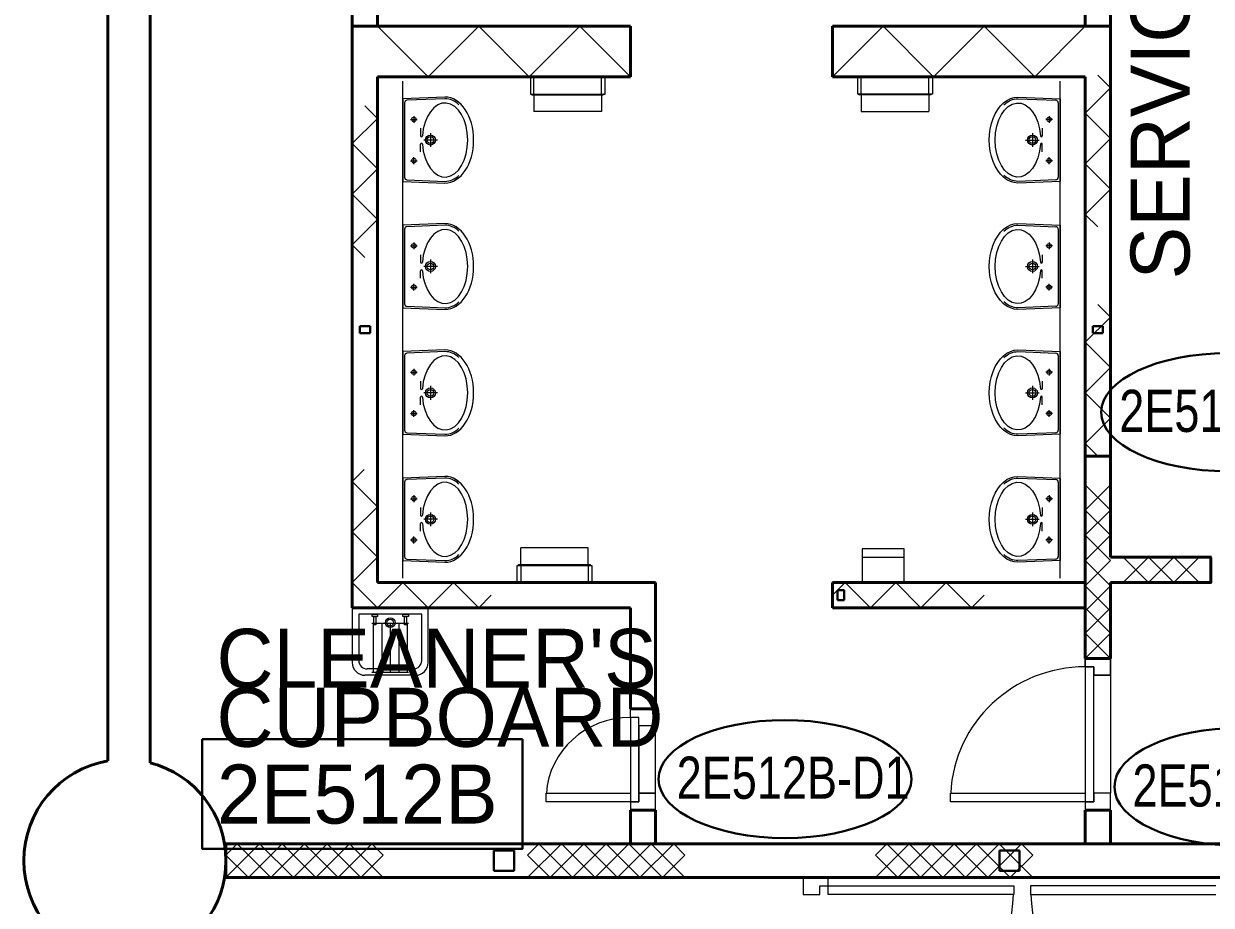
# Model space of a CAD drawing. Header units: metres. Extents: x 1807 to 3745, y 842 to 1968.
# Drawn here: x 3365.4 to 3372.45, y 1487.74 to 1492.96 of the extents above; entities that cross this region are included whole.
import ezdxf
from ezdxf.enums import TextEntityAlignment as Align

# ---------------------------------------------------------------- set-up
doc = ezdxf.new("R2010")
doc.units = ezdxf.units.M
doc.header["$MEASUREMENT"] = 0
doc.linetypes.add('DGN1', pattern=[7.299439, 0, -7.299439])
doc.layers.get('0').update_dxf_attribs({"lineweight": 0})
for name, color, linetype, lineweight in [('Level 1', 7, 'Continuous', 0), ('Level 31', 7, 'Continuous', 0), ('Level 33', 7, 'Continuous', 0), ('Primary Door', 7, 'Continuous', 0), ('TRIRIGA DOOR BOX', 7, 'Continuous', 0)]:
    doc.layers.add(name, color=color, linetype=linetype, lineweight=lineweight)
doc.styles.add('Style-CHAR_FAST_FONT', font='CHAR_FAST_FONT.shx', dxfattribs={"height": 0.2})

# ---------------------------------------------------------------- blocks, each defined once
blk = doc.blocks.new('AnonymusCell_40')
at = {"layer": 'Primary Door', "color": 7, "linetype": 'Continuous', "lineweight": 30}
blk.add_ellipse((0, 0), major_axis=(0.75, 0), ratio=0.466667, dxfattribs=at)
at = {"layer": 'Primary Door', "color": 7, "linetype": 'Continuous', "lineweight": 30, "style": 'Style-CHAR_FAST_FONT', "width": 0.799986}
blk.add_text('2E512B-D1', height=0.25, dxfattribs=at).set_placement((-0.6428, 0.133), align=Align.TOP_LEFT)
blk = doc.blocks.new('AnonymusCell_42')
at = {"layer": 'Primary Door', "color": 7, "linetype": 'Continuous', "lineweight": 30}
blk.add_ellipse((0, 0), major_axis=(0.75, 0), ratio=0.466667, dxfattribs=at)
at = {"layer": 'Primary Door', "color": 7, "linetype": 'Continuous', "lineweight": 30, "style": 'Style-CHAR_FAST_FONT', "width": 0.799986}
blk.add_text('2E512-D1', height=0.25, dxfattribs=at).set_placement((-0.6428, 0.133), align=Align.TOP_LEFT)
blk = doc.blocks.new('AnonymusCell_44')
at = {"layer": 'Primary Door', "color": 7, "linetype": 'Continuous', "lineweight": 30}
blk.add_ellipse((0, 0), major_axis=(0.75, 0), ratio=0.466667, dxfattribs=at)
at = {"layer": 'Primary Door', "color": 7, "linetype": 'Continuous', "lineweight": 30, "style": 'Style-CHAR_FAST_FONT', "width": 0.799986}
blk.add_text('2E512D-D1', height=0.25, dxfattribs=at).set_placement((-0.6428, 0.133), align=Align.TOP_LEFT)

msp = doc.modelspace()

# ---------------------------------------------------------------- linework, layer by layer
at = {"layer": 'Level 1', "color": 7, "linetype": 'Continuous', "lineweight": 40}
for p, q in [((3367.35, 1489.5), (3367.35, 1499.85)), ((3367.5, 1499.85), (3367.5, 1492.95)), ((3371.7, 1499.85), (3371.7, 1492.95)), ((3371.85, 1489.8), (3371.85, 1499.85)), ((3365.9, 1488.5916), (3365.9, 1499.4084)), ((3366.15, 1499.419), (3366.15, 1488.581)), ((3367.5, 1492.95), (3367.35, 1492.95)), ((3367.5, 1492.95), (3369, 1492.95)), ((3369, 1492.95), (3369, 1492.65)), ((3371.85, 1492.95), (3370.2, 1492.95)), ((3370.2, 1492.95), (3370.2, 1492.65)), ((3369, 1492.65), (3367.5, 1492.65)), ((3367.5, 1492.65), (3367.5, 1489.65)), ((3370.2, 1492.65), (3371.7, 1492.65)), ((3371.7, 1492.65), (3371.7, 1489.2)), ((3371.7, 1490.4), (3371.85, 1490.4)), ((3372.45, 1489.8), (3371.85, 1489.8)), ((3372.4452, 1489.7977), (3372.4452, 1489.6477)), ((3367.5, 1489.65), (3369.15, 1489.65)), ((3369.15, 1489.65), (3369.15, 1488.9)), ((3370.2, 1489.65), (3370.2, 1489.5)), ((3371.7, 1489.65), (3370.2, 1489.65)), ((3371.85, 1489.65), (3372.45, 1489.65)), ((3371.85, 1489.2), (3371.85, 1489.65)), ((3369, 1489.5), (3367.35, 1489.5)), ((3369, 1488.9), (3369, 1489.5)), ((3370.2, 1489.5), (3371.7, 1489.5)), ((3371.7, 1489.2), (3371.85, 1489.2)), ((3369.15, 1488.9), (3369, 1488.9)), ((3369, 1488.1), (3369, 1488.3)), ((3369, 1488.3), (3369.15, 1488.3)), ((3369.15, 1488.3), (3369.15, 1488.1)), ((3371.7, 1488.1), (3371.7, 1488.3)), ((3371.7, 1488.3), (3371.85, 1488.3)), ((3371.85, 1488.3), (3371.85, 1488.1)), ((3366.6, 1487.9), (3366.6, 1488.1)), ((3366.6, 1488.1), (3377.4, 1488.1)), ((3369.15, 1488.1), (3369, 1488.1)), ((3371.85, 1488.1), (3371.7, 1488.1)), ((3366.6, 1487.9), (3377.4, 1487.9))]:
    msp.add_line(p, q, dxfattribs=at)
at = {"layer": 'Level 1', "color": 7, "linetype": 'Continuous', "lineweight": 0}
for p, q in [((3367.8, 1492.65), (3367.5, 1492.95)), ((3368.1, 1492.95), (3367.8, 1492.65)), ((3368.4, 1492.65), (3368.1, 1492.95)), ((3368.7, 1492.95), (3368.4, 1492.65)), ((3369, 1492.65), (3368.7, 1492.95)), ((3370.2, 1492.65), (3370.5, 1492.95)), ((3370.5, 1492.95), (3370.8, 1492.65)), ((3370.8, 1492.65), (3371.1, 1492.95)), ((3371.1, 1492.95), (3371.4, 1492.65)), ((3371.4, 1492.65), (3371.7, 1492.95)), ((3368.85, 1492.65), (3368.407, 1492.65)), ((3368.407, 1492.65), (3368.407, 1492.548)), ((3368.85, 1492.548), (3368.85, 1492.65)), ((3370.35, 1492.548), (3370.35, 1492.65)), ((3370.35, 1492.65), (3370.793, 1492.65)), ((3370.793, 1492.65), (3370.793, 1492.548)), ((3371.55, 1489.675), (3371.55, 1492.625)), ((3371.85, 1492.5842), (3371.775, 1492.6592)), ((3368.407, 1492.548), (3368.85, 1492.548)), ((3368.412, 1492.548), (3368.4174, 1492.5433)), ((3368.4174, 1492.5433), (3368.8396, 1492.5433)), ((3368.4279, 1492.5433), (3368.4279, 1492.445)), ((3368.8291, 1492.5433), (3368.8291, 1492.445)), ((3368.845, 1492.548), (3368.8396, 1492.5433)), ((3370.793, 1492.548), (3370.35, 1492.548)), ((3370.355, 1492.548), (3370.3604, 1492.5433)), ((3370.7826, 1492.5433), (3370.3604, 1492.5433)), ((3370.3709, 1492.5433), (3370.3709, 1492.445)), ((3370.7721, 1492.5433), (3370.7721, 1492.445)), ((3370.788, 1492.548), (3370.7826, 1492.5433)), ((3371.7, 1492.4342), (3371.85, 1492.5842)), ((3367.5, 1492.4036), (3367.425, 1492.4786)), ((3367.9, 1492.53), (3367.65, 1492.52)), ((3367.65, 1492.52), (3367.65, 1492.03)), ((3367.66, 1492.496), (3367.66, 1492.054)), ((3367.9004, 1492.52), (3367.6744, 1492.511)), ((3371.2996, 1492.52), (3371.5256, 1492.511)), ((3371.3, 1492.53), (3371.55, 1492.52)), ((3371.54, 1492.496), (3371.54, 1492.054)), ((3371.55, 1492.52), (3371.55, 1492.03)), ((3367.35, 1492.2536), (3367.5, 1492.4036)), ((3367.715, 1492.4175), (3367.715, 1492.3775)), ((3368.8291, 1492.445), (3368.4279, 1492.445)), ((3370.3709, 1492.445), (3370.7721, 1492.445)), ((3371.485, 1492.4175), (3371.485, 1492.3775)), ((3371.85, 1492.2842), (3371.7, 1492.4342)), ((3367.695, 1492.3975), (3367.735, 1492.3975)), ((3367.755, 1492.345), (3367.755, 1492.3)), ((3371.445, 1492.345), (3371.445, 1492.3)), ((3371.505, 1492.3975), (3371.465, 1492.3975)), ((3367.8547, 1492.275), (3367.7735, 1492.275)), ((3367.8137, 1492.316), (3367.8137, 1492.2348)), ((3371.3453, 1492.275), (3371.4265, 1492.275)), ((3371.3863, 1492.316), (3371.3863, 1492.2348)), ((3371.7, 1492.1342), (3371.85, 1492.2842)), ((3367.5, 1492.1036), (3367.35, 1492.2536)), ((3367.755, 1492.205), (3367.755, 1492.25)), ((3371.445, 1492.205), (3371.445, 1492.25)), ((3367.695, 1492.1525), (3367.735, 1492.1525)), ((3367.715, 1492.1325), (3367.715, 1492.1725)), ((3371.505, 1492.1525), (3371.465, 1492.1525)), ((3371.485, 1492.1325), (3371.485, 1492.1725)), ((3371.85, 1491.9842), (3371.7, 1492.1342)), ((3367.35, 1491.9536), (3367.5, 1492.1036)), ((3367.65, 1492.03), (3367.9, 1492.02)), ((3367.6744, 1492.039), (3367.9004, 1492.03)), ((3371.5256, 1492.039), (3371.2996, 1492.03)), ((3371.55, 1492.03), (3371.3, 1492.02)), ((3371.7, 1491.8342), (3371.85, 1491.9842)), ((3367.5, 1491.8036), (3367.35, 1491.9536)), ((3367.35, 1491.6536), (3367.5, 1491.8036)), ((3367.9, 1491.78), (3367.65, 1491.77)), ((3367.65, 1491.77), (3367.65, 1491.28)), ((3367.9004, 1491.77), (3367.6744, 1491.761)), ((3371.2996, 1491.77), (3371.5256, 1491.761)), ((3371.3, 1491.78), (3371.55, 1491.77)), ((3371.55, 1491.77), (3371.55, 1491.28)), ((3371.775, 1491.7592), (3371.7, 1491.8342)), ((3367.66, 1491.746), (3367.66, 1491.304)), ((3371.54, 1491.746), (3371.54, 1491.304)), ((3367.425, 1491.5786), (3367.35, 1491.6536)), ((3367.695, 1491.6475), (3367.735, 1491.6475)), ((3367.715, 1491.6675), (3367.715, 1491.6275)), ((3371.505, 1491.6475), (3371.465, 1491.6475)), ((3371.485, 1491.6675), (3371.485, 1491.6275)), ((3367.755, 1491.595), (3367.755, 1491.55)), ((3367.8137, 1491.566), (3367.8137, 1491.4848)), ((3371.3863, 1491.566), (3371.3863, 1491.4848)), ((3371.445, 1491.595), (3371.445, 1491.55)), ((3367.755, 1491.455), (3367.755, 1491.5)), ((3367.8547, 1491.525), (3367.7735, 1491.525)), ((3371.3453, 1491.525), (3371.4265, 1491.525)), ((3371.445, 1491.455), (3371.445, 1491.5)), ((3367.715, 1491.3825), (3367.715, 1491.4225)), ((3371.485, 1491.3825), (3371.485, 1491.4225)), ((3367.695, 1491.4025), (3367.735, 1491.4025)), ((3371.505, 1491.4025), (3371.465, 1491.4025)), ((3367.65, 1491.28), (3367.9, 1491.27)), ((3367.6744, 1491.289), (3367.9004, 1491.28)), ((3371.5256, 1491.289), (3371.2996, 1491.28)), ((3371.55, 1491.28), (3371.3, 1491.27)), ((3371.85, 1491.225), (3371.775, 1491.3)), ((3371.7, 1491.075), (3371.85, 1491.225)), ((3371.85, 1490.925), (3371.7, 1491.075)), ((3367.9, 1491.03), (3367.65, 1491.02)), ((3367.65, 1491.02), (3367.65, 1490.53)), ((3367.66, 1490.996), (3367.66, 1490.554)), ((3367.9004, 1491.02), (3367.6744, 1491.011)), ((3371.2996, 1491.02), (3371.5256, 1491.011)), ((3371.3, 1491.03), (3371.55, 1491.02)), ((3371.54, 1490.996), (3371.54, 1490.554)), ((3371.55, 1491.02), (3371.55, 1490.53)), ((3371.7, 1490.775), (3371.85, 1490.925)), ((3367.695, 1490.8975), (3367.735, 1490.8975)), ((3367.715, 1490.9175), (3367.715, 1490.8775)), ((3371.505, 1490.8975), (3371.465, 1490.8975)), ((3371.485, 1490.9175), (3371.485, 1490.8775)), ((3367.755, 1490.845), (3367.755, 1490.8)), ((3367.8137, 1490.816), (3367.8137, 1490.7348)), ((3371.3863, 1490.816), (3371.3863, 1490.7348)), ((3371.445, 1490.845), (3371.445, 1490.8)), ((3367.755, 1490.705), (3367.755, 1490.75)), ((3367.8547, 1490.775), (3367.7735, 1490.775)), ((3371.3453, 1490.775), (3371.4265, 1490.775)), ((3371.445, 1490.705), (3371.445, 1490.75)), ((3371.85, 1490.625), (3371.7, 1490.775)), ((3367.695, 1490.6525), (3367.735, 1490.6525)), ((3367.715, 1490.6325), (3367.715, 1490.6725)), ((3371.505, 1490.6525), (3371.465, 1490.6525)), ((3371.485, 1490.6325), (3371.485, 1490.6725)), ((3371.7, 1490.475), (3371.85, 1490.625)), ((3367.65, 1490.53), (3367.9, 1490.52)), ((3367.6744, 1490.539), (3367.9004, 1490.53)), ((3371.5256, 1490.539), (3371.2996, 1490.53)), ((3371.55, 1490.53), (3371.3, 1490.52)), ((3371.775, 1490.4), (3371.7, 1490.475)), ((3367.4207, 1490.3207), (3367.35, 1490.25)), ((3367.35, 1490.25), (3367.5, 1490.1)), ((3367.9, 1490.28), (3367.65, 1490.27)), ((3367.65, 1490.27), (3367.65, 1489.78)), ((3367.66, 1490.246), (3367.66, 1489.804)), ((3367.9004, 1490.27), (3367.6744, 1490.261)), ((3371.2996, 1490.27), (3371.5256, 1490.261)), ((3371.3, 1490.28), (3371.55, 1490.27)), ((3371.54, 1490.246), (3371.54, 1489.804)), ((3371.55, 1490.27), (3371.55, 1489.78)), ((3371.85, 1490.0802), (3371.7, 1490.2302)), ((3371.85, 1490.2302), (3371.7, 1490.0802)), ((3367.695, 1490.1475), (3367.735, 1490.1475)), ((3367.715, 1490.1675), (3367.715, 1490.1275)), ((3371.505, 1490.1475), (3371.465, 1490.1475)), ((3371.485, 1490.1675), (3371.485, 1490.1275)), ((3367.5, 1490.1), (3367.35, 1489.95)), ((3367.755, 1490.095), (3367.755, 1490.05)), ((3371.445, 1490.095), (3371.445, 1490.05)), ((3371.7, 1489.9302), (3371.85, 1490.0802)), ((3371.7, 1490.0802), (3371.85, 1489.9302)), ((3367.8547, 1490.025), (3367.7735, 1490.025)), ((3367.8137, 1490.066), (3367.8137, 1489.9848)), ((3371.3453, 1490.025), (3371.4265, 1490.025)), ((3371.3863, 1490.066), (3371.3863, 1489.9848)), ((3367.35, 1489.95), (3367.5, 1489.8)), ((3367.755, 1489.955), (3367.755, 1490)), ((3371.445, 1489.955), (3371.445, 1490)), ((3367.695, 1489.9025), (3367.735, 1489.9025)), ((3367.715, 1489.8825), (3367.715, 1489.9225)), ((3371.505, 1489.9025), (3371.465, 1489.9025)), ((3371.485, 1489.8825), (3371.485, 1489.9225)), ((3371.85, 1489.7802), (3371.7, 1489.9302)), ((3371.85, 1489.9302), (3371.7, 1489.7802)), ((3367.5, 1489.8), (3367.35, 1489.65)), ((3368.3494, 1489.7567), (3368.3494, 1489.855)), ((3368.7506, 1489.855), (3368.3494, 1489.855)), ((3368.7506, 1489.7567), (3368.7506, 1489.855)), ((3370.375, 1489.85), (3370.375, 1489.65)), ((3370.625, 1489.85), (3370.375, 1489.85)), ((3370.375, 1489.8), (3370.625, 1489.8)), ((3370.625, 1489.65), (3370.625, 1489.85)), ((3372.075, 1489.65), (3371.925, 1489.8)), ((3371.925, 1489.65), (3372.075, 1489.8)), ((3372.225, 1489.8), (3372.075, 1489.65)), ((3372.075, 1489.8), (3372.225, 1489.65)), ((3372.375, 1489.65), (3372.225, 1489.8)), ((3372.225, 1489.65), (3372.375, 1489.8)), ((3367.65, 1489.78), (3367.9, 1489.77)), ((3367.6744, 1489.789), (3367.9004, 1489.78)), ((3368.3285, 1489.65), (3368.3285, 1489.752)), ((3368.3285, 1489.752), (3368.7715, 1489.752)), ((3368.3335, 1489.752), (3368.3389, 1489.7567)), ((3368.3389, 1489.7567), (3368.7611, 1489.7567)), ((3368.7665, 1489.752), (3368.7611, 1489.7567)), ((3368.7715, 1489.752), (3368.7715, 1489.65)), ((3371.5256, 1489.789), (3371.2996, 1489.78)), ((3371.55, 1489.78), (3371.3, 1489.77)), ((3371.7, 1489.6302), (3371.85, 1489.7802)), ((3371.7, 1489.7802), (3371.85, 1489.6302)), ((3367.5, 1489.5), (3367.35, 1489.65)), ((3367.65, 1489.65), (3367.5, 1489.5)), ((3367.8, 1489.5), (3367.65, 1489.65)), ((3367.95, 1489.65), (3367.8, 1489.5)), ((3368.1, 1489.5), (3367.95, 1489.65)), ((3368.7715, 1489.65), (3368.3285, 1489.65)), ((3370.2, 1489.575), (3370.275, 1489.65)), ((3370.275, 1489.65), (3370.425, 1489.5)), ((3370.375, 1489.65), (3370.625, 1489.65)), ((3370.425, 1489.5), (3370.575, 1489.65)), ((3370.575, 1489.65), (3370.725, 1489.5)), ((3370.725, 1489.5), (3370.875, 1489.65)), ((3370.875, 1489.65), (3371.025, 1489.5)), ((3371.85, 1489.4802), (3371.7, 1489.6302)), ((3371.85, 1489.6302), (3371.7, 1489.4802)), ((3368.175, 1489.575), (3368.1, 1489.5)), ((3371.025, 1489.5), (3371.1, 1489.575)), ((3367.8, 1489.5), (3367.35, 1489.5)), ((3367.35, 1489.5), (3367.35, 1489.175)), ((3367.762, 1489.462), (3367.388, 1489.462)), ((3367.388, 1489.462), (3367.388, 1489.188)), ((3367.4675, 1489.449), (3367.4675, 1489.462)), ((3367.4675, 1489.462), (3367.4995, 1489.462)), ((3367.4995, 1489.449), (3367.4675, 1489.449)), ((3367.4775, 1489.399), (3367.4775, 1489.449)), ((3367.4775, 1489.449), (3367.4895, 1489.449)), ((3367.4895, 1489.449), (3367.4895, 1489.399)), ((3367.4995, 1489.462), (3367.4995, 1489.449)), ((3367.6505, 1489.449), (3367.6505, 1489.462)), ((3367.6505, 1489.462), (3367.6825, 1489.462)), ((3367.6825, 1489.449), (3367.6505, 1489.449)), ((3367.6605, 1489.399), (3367.6605, 1489.449)), ((3367.6605, 1489.449), (3367.6725, 1489.449)), ((3367.6725, 1489.449), (3367.6725, 1489.399)), ((3367.6825, 1489.462), (3367.6825, 1489.449)), ((3367.762, 1489.188), (3367.762, 1489.462)), ((3367.8, 1489.175), (3367.8, 1489.5)), ((3371.7, 1489.5), (3371.85, 1489.35)), ((3371.7, 1489.35), (3371.85, 1489.5)), ((3367.6835, 1489.408), (3367.4665, 1489.408)), ((3367.4746, 1489.408), (3367.4746, 1489.116)), ((3367.4895, 1489.399), (3367.4775, 1489.399)), ((3367.5251, 1489.408), (3367.5251, 1489.116)), ((3367.575, 1489.408), (3367.575, 1489.116)), ((3367.6252, 1489.408), (3367.6252, 1489.116)), ((3367.6725, 1489.399), (3367.6605, 1489.399)), ((3367.6748, 1489.408), (3367.6748, 1489.116)), ((3371.7, 1489.2), (3371.85, 1489.35)), ((3371.7, 1489.35), (3371.85, 1489.2)), ((3371.7, 1489.2), (3371.85, 1489.2)), ((3371.7, 1489.15), (3371.7, 1489.2)), ((3371.85, 1489.2), (3371.7, 1489.2)), ((3371.7, 1489.2), (3371.7, 1489.15)), ((3371.85, 1489.2), (3371.85, 1489.1)), ((3371.85, 1489.1), (3371.85, 1489.2)), ((3367.725, 1489.1), (3367.425, 1489.1)), ((3367.712, 1489.138), (3367.438, 1489.138)), ((3367.6835, 1489.116), (3367.4665, 1489.116)), ((3371.75, 1489.15), (3371.7, 1489.15)), ((3371.7, 1489.15), (3371.75, 1489.15)), ((3371.7, 1489.15), (3371.7, 1488.35)), ((3371.75, 1489.15), (3371.7, 1489.15)), ((3371.75, 1489.1), (3371.75, 1489.15)), ((3371.75, 1489.15), (3371.75, 1489.1)), ((3371.75, 1488.35), (3371.75, 1489.15)), ((3371.85, 1489.1), (3371.75, 1489.1)), ((3371.75, 1489.1), (3371.85, 1489.1)), ((3371.85, 1489.1), (3371.85, 1488.4)), ((3369, 1488.9), (3369.15, 1488.9)), ((3369, 1488.85), (3369, 1488.9)), ((3369, 1488.9), (3369.15, 1488.9)), ((3369, 1488.85), (3369, 1488.9)), ((3369.15, 1488.9), (3369.15, 1488.8)), ((3369.15, 1488.9), (3369.15, 1488.8)), ((3369.05, 1488.85), (3369, 1488.85)), ((3369.05, 1488.85), (3369, 1488.85)), ((3369.05, 1488.85), (3369, 1488.85)), ((3369, 1488.85), (3369, 1488.35)), ((3369.05, 1488.8), (3369.05, 1488.85)), ((3369.05, 1488.8), (3369.05, 1488.85)), ((3369.05, 1488.35), (3369.05, 1488.85)), ((3369.15, 1488.8), (3369.05, 1488.8)), ((3369.15, 1488.8), (3369.05, 1488.8)), ((3369.15, 1488.8), (3369.05, 1488.8)), ((3369.05, 1488.8), (3369.05, 1488.4)), ((3369.15, 1488.4), (3369.15, 1488.8)), ((3368.5, 1488.35), (3368.5, 1488.4)), ((3368.5, 1488.4), (3369, 1488.4)), ((3369, 1488.4), (3369, 1488.35)), ((3369.15, 1488.4), (3369.05, 1488.4)), ((3369.05, 1488.4), (3369.05, 1488.35)), ((3369.15, 1488.4), (3369.05, 1488.4)), ((3369.05, 1488.4), (3369.05, 1488.35)), ((3369.05, 1488.4), (3369.15, 1488.4)), ((3369.15, 1488.3), (3369.15, 1488.4)), ((3369.15, 1488.3), (3369.15, 1488.4)), ((3370.9, 1488.35), (3370.9, 1488.4)), ((3370.9, 1488.4), (3371.7, 1488.4)), ((3371.7, 1488.4), (3371.7, 1488.35)), ((3371.85, 1488.4), (3371.75, 1488.4)), ((3371.75, 1488.4), (3371.75, 1488.35)), ((3371.85, 1488.4), (3371.75, 1488.4)), ((3371.75, 1488.4), (3371.75, 1488.35)), ((3371.85, 1488.3), (3371.85, 1488.4)), ((3371.85, 1488.3), (3371.85, 1488.4)), ((3369, 1488.35), (3368.5, 1488.35)), ((3369.05, 1488.35), (3369, 1488.35)), ((3369, 1488.35), (3369, 1488.3)), ((3369.05, 1488.35), (3369, 1488.35)), ((3369, 1488.35), (3369, 1488.3)), ((3369, 1488.35), (3369.05, 1488.35)), ((3371.7, 1488.35), (3370.9, 1488.35)), ((3371.75, 1488.35), (3371.7, 1488.35)), ((3371.7, 1488.35), (3371.7, 1488.3)), ((3371.75, 1488.35), (3371.7, 1488.35)), ((3371.7, 1488.35), (3371.7, 1488.3)), ((3371.7, 1488.35), (3371.75, 1488.35)), ((3369, 1488.3), (3369.15, 1488.3)), ((3369, 1488.3), (3369.15, 1488.3)), ((3371.7, 1488.3), (3371.85, 1488.3)), ((3371.7, 1488.3), (3371.85, 1488.3)), ((3366.6, 1487.9), (3366.8, 1488.1)), ((3366.6667, 1488.1), (3366.6, 1488.0333)), ((3366.8667, 1487.9), (3366.6667, 1488.1)), ((3366.7333, 1487.9), (3366.9333, 1488.1)), ((3366.8, 1488.1), (3367, 1487.9)), ((3367.0667, 1488.1), (3366.8667, 1487.9)), ((3366.9333, 1488.1), (3367.1333, 1487.9)), ((3367, 1487.9), (3367.2, 1488.1)), ((3367.2667, 1487.9), (3367.0667, 1488.1)), ((3367.1333, 1487.9), (3367.3333, 1488.1)), ((3367.2, 1488.1), (3367.4, 1487.9)), ((3367.4667, 1488.1), (3367.2667, 1487.9)), ((3367.3333, 1488.1), (3367.5333, 1487.9)), ((3367.5333, 1488.0333), (3367.4667, 1488.1)), ((3368.3905, 1487.9), (3368.5905, 1488.1)), ((3368.4572, 1488.1), (3368.3905, 1488.0333)), ((3368.6572, 1487.9), (3368.4572, 1488.1)), ((3368.5238, 1487.9), (3368.7238, 1488.1)), ((3368.5905, 1488.1), (3368.7905, 1487.9)), ((3368.8572, 1488.1), (3368.6572, 1487.9)), ((3368.7238, 1488.1), (3368.9238, 1487.9)), ((3368.7905, 1487.9), (3368.9905, 1488.1)), ((3369.0572, 1487.9), (3368.8572, 1488.1)), ((3368.9238, 1487.9), (3369.1238, 1488.1)), ((3368.9905, 1488.1), (3369.1905, 1487.9)), ((3369.2572, 1488.1), (3369.0572, 1487.9)), ((3369.1238, 1488.1), (3369.3238, 1487.9)), ((3369.3238, 1488.0333), (3369.2572, 1488.1)), ((3370.455, 1487.9), (3370.655, 1488.1)), ((3370.5217, 1488.1), (3370.455, 1488.0333)), ((3370.7216, 1487.9), (3370.5217, 1488.1)), ((3370.5883, 1487.9), (3370.7883, 1488.1)), ((3370.655, 1488.1), (3370.855, 1487.9)), ((3370.9217, 1488.1), (3370.7216, 1487.9)), ((3370.7883, 1488.1), (3370.9883, 1487.9)), ((3370.855, 1487.9), (3371.055, 1488.1)), ((3371.1217, 1487.9), (3370.9217, 1488.1)), ((3370.9883, 1487.9), (3371.1883, 1488.1)), ((3371.055, 1488.1), (3371.255, 1487.9)), ((3371.3216, 1488.1), (3371.1217, 1487.9)), ((3371.1883, 1488.1), (3371.3883, 1487.9)), ((3371.3883, 1488.0333), (3371.3216, 1488.1)), ((3366.6, 1488.0333), (3366.7333, 1487.9)), ((3367.4, 1487.9), (3367.5333, 1488.0333)), ((3368.3905, 1488.0333), (3368.5238, 1487.9)), ((3369.1905, 1487.9), (3369.3238, 1488.0333)), ((3370.455, 1488.0333), (3370.5883, 1487.9)), ((3371.255, 1487.9), (3371.3883, 1488.0333)), ((3370.175, 1487.9), (3370.025, 1487.9)), ((3370.025, 1487.9), (3370.025, 1487.8)), ((3370.175, 1487.85), (3370.175, 1487.9)), ((3370.125, 1487.8), (3370.125, 1487.85)), ((3370.125, 1487.85), (3370.175, 1487.85)), ((3370.175, 1487.85), (3371.275, 1487.85)), ((3370.175, 1487.8), (3370.175, 1487.85)), ((3371.275, 1487.85), (3371.275, 1487.8)), ((3372.475, 1487.85), (3371.375, 1487.85)), ((3371.375, 1487.85), (3371.375, 1487.8)), ((3370.025, 1487.8), (3370.125, 1487.8)), ((3371.275, 1487.8), (3370.175, 1487.8)), ((3371.375, 1487.8), (3372.475, 1487.8))]:
    msp.add_line(p, q, dxfattribs=at)
at = {"layer": 'Level 1', "color": 7, "linetype": 'Continuous', "lineweight": 13}
msp.add_line((3367.65, 1489.675), (3367.65, 1492.625), dxfattribs=at)
at = {"layer": 'Level 1', "color": 7, "linetype": 'DGN1', "lineweight": 0}
for p, q in [((3368.4279, 1492.5433), (3368.4279, 1492.6456)), ((3368.8291, 1492.6456), (3368.4279, 1492.6456)), ((3368.8291, 1492.5433), (3368.8291, 1492.6456)), ((3370.3709, 1492.5433), (3370.3709, 1492.6456)), ((3370.3709, 1492.6456), (3370.7721, 1492.6456)), ((3370.7721, 1492.5433), (3370.7721, 1492.6456)), ((3368.3494, 1489.7567), (3368.3494, 1489.6544)), ((3368.7506, 1489.7567), (3368.7506, 1489.6544)), ((3368.7506, 1489.6544), (3368.3494, 1489.6544))]:
    msp.add_line(p, q, dxfattribs=at)
at = {"layer": 'Level 1', "color": 7, "linetype": 'Continuous', "lineweight": 30}
for p, q in [((3367.395, 1491.1299), (3367.395, 1491.1699)), ((3367.395, 1491.1699), (3367.455, 1491.1699)), ((3367.455, 1491.1699), (3367.455, 1491.1299)), ((3371.745, 1491.1699), (3371.745, 1491.1299)), ((3371.805, 1491.1699), (3371.745, 1491.1699)), ((3371.805, 1491.1299), (3371.805, 1491.1699)), ((3367.455, 1491.1299), (3367.395, 1491.1299)), ((3371.745, 1491.1299), (3371.805, 1491.1299)), ((3370.23, 1489.545), (3370.23, 1489.605)), ((3370.23, 1489.605), (3370.27, 1489.605)), ((3370.27, 1489.605), (3370.27, 1489.545)), ((3370.27, 1489.545), (3370.23, 1489.545)), ((3368.31, 1488.06), (3368.19, 1488.06)), ((3368.19, 1488.06), (3368.19, 1487.94)), ((3368.31, 1487.94), (3368.31, 1488.06)), ((3371.31, 1488.06), (3371.19, 1488.06)), ((3371.19, 1488.06), (3371.19, 1487.94)), ((3371.31, 1487.94), (3371.31, 1488.06)), ((3368.19, 1487.94), (3368.31, 1487.94)), ((3371.19, 1487.94), (3371.31, 1487.94))]:
    msp.add_line(p, q, dxfattribs=at)
at = {"layer": 'Level 1', "color": 7, "linetype": 'Continuous', "lineweight": 0}
for centre, radius in [((3367.715, 1492.3975), 0.0132), ((3371.485, 1492.3975), 0.0132), ((3367.8137, 1492.275), 0.0296), ((3367.8137, 1492.275), 0.0201), ((3371.3863, 1492.275), 0.0296), ((3371.3863, 1492.275), 0.0201), ((3367.715, 1492.1525), 0.0132), ((3371.485, 1492.1525), 0.0132), ((3367.715, 1491.6475), 0.0132), ((3371.485, 1491.6475), 0.0132), ((3367.8137, 1491.525), 0.0296), ((3371.3863, 1491.525), 0.0296), ((3367.8137, 1491.525), 0.0201), ((3371.3863, 1491.525), 0.0201), ((3367.715, 1491.4025), 0.0132), ((3371.485, 1491.4025), 0.0132), ((3367.715, 1490.8975), 0.0132), ((3371.485, 1490.8975), 0.0132), ((3367.8137, 1490.775), 0.0296), ((3367.8137, 1490.775), 0.0201), ((3371.3863, 1490.775), 0.0296), ((3371.3863, 1490.775), 0.0201), ((3367.715, 1490.6525), 0.0132), ((3371.485, 1490.6525), 0.0132), ((3367.715, 1490.1475), 0.0132), ((3371.485, 1490.1475), 0.0132), ((3367.8137, 1490.025), 0.0296), ((3367.8137, 1490.025), 0.0201), ((3371.3863, 1490.025), 0.0296), ((3371.3863, 1490.025), 0.0201), ((3367.715, 1489.9025), 0.0132), ((3371.485, 1489.9025), 0.0132), ((3367.575, 1489.412), 0.0286), ((3367.575, 1489.412), 0.0198)]:
    msp.add_circle(centre, radius, dxfattribs=at)
for centre, radius, start, end in [((3367.675, 1492.496), 0.015, 92.28579, 180), ((3371.525, 1492.496), 0.015, 0, 87.71421), ((3367.7604, 1492.3), 0.00543, 180, 0), ((3371.4396, 1492.3), 0.00543, 180, 0), ((3367.7604, 1492.25), 0.00543, 0, 180), ((3371.4396, 1492.25), 0.00543, 0, 180), ((3367.675, 1492.054), 0.015, 180, 267.71398), ((3371.525, 1492.054), 0.015, 272.28602, 0), ((3367.675, 1491.746), 0.015, 92.28579, 180), ((3371.525, 1491.746), 0.015, 0, 87.71421), ((3367.7604, 1491.55), 0.00543, 180, 0), ((3367.7604, 1491.5), 0.00543, 0, 180), ((3371.4396, 1491.55), 0.00543, 180, 0), ((3371.4396, 1491.5), 0.00543, 0, 180), ((3367.675, 1491.304), 0.015, 180, 267.71398), ((3371.525, 1491.304), 0.015, 272.28602, 0), ((3367.675, 1490.996), 0.015, 92.28579, 180), ((3371.525, 1490.996), 0.015, 0, 87.71421), ((3367.7604, 1490.8), 0.00543, 180, 0), ((3371.4396, 1490.8), 0.00543, 180, 0), ((3367.7604, 1490.75), 0.00543, 0, 180), ((3371.4396, 1490.75), 0.00543, 0, 180), ((3367.675, 1490.554), 0.015, 180, 267.71398), ((3371.525, 1490.554), 0.015, 272.28602, 0), ((3367.675, 1490.246), 0.015, 92.28579, 180), ((3371.525, 1490.246), 0.015, 0, 87.71421), ((3367.7604, 1490.05), 0.00543, 180, 0), ((3367.7604, 1490), 0.00543, 0, 180), ((3371.4396, 1490.05), 0.00543, 180, 0), ((3371.4396, 1490), 0.00543, 0, 180), ((3367.675, 1489.804), 0.015, 180, 267.71398), ((3371.525, 1489.804), 0.015, 272.28602, 0), ((3367.425, 1489.175), 0.075, 180, 270), ((3367.438, 1489.188), 0.05, 180, 270), ((3367.712, 1489.188), 0.05, 270, 0), ((3367.725, 1489.175), 0.075, 270, 0), ((3370.175, 1487.85), 1.1, 270, 357.39744), ((3372.475, 1487.85), 1.1, 182.60256, 270)]:
    msp.add_arc(centre, radius, start, end, dxfattribs=at)
at = {"layer": 'Level 1', "color": 7, "linetype": 'Continuous', "lineweight": 40}
for start, end in [(99.59408, 260.40592), (284.47754, 75.52246)]:
    msp.add_arc((3366, 1488), 0.6, start, end, dxfattribs=at)
at = {"layer": 'Level 1', "color": 7, "linetype": 'Continuous', "lineweight": 0}
for centre, major_axis, ratio, start_param, end_param in [((3367.9, 1492.275), (0, 0.22), 0.613636, 1.684667, 7.740099), ((3367.9, 1492.275), (0, 0.255), 0.666667, 3.141593, 6.283185), ((3367.9, 1492.275), (0, 0.245), 0.653061, 5.737644, 6.283185), ((3367.9, 1492.275), (0, 0.245), 0.653061, 3.141593, 3.687127), ((3367.9, 1491.525), (0, 0.255), 0.666667, 3.141593, 6.283185), ((3367.9, 1491.525), (0, 0.245), 0.653061, 5.737644, 6.283185), ((3367.9, 1491.525), (0, 0.22), 0.613636, 1.684667, 7.740099), ((3367.9, 1491.525), (0, 0.245), 0.653061, 3.141593, 3.687127), ((3367.9, 1490.775), (0, 0.22), 0.613636, 1.684667, 7.740099), ((3367.9, 1490.775), (0, 0.255), 0.666667, 3.141593, 6.283185), ((3367.9, 1490.775), (0, 0.245), 0.653061, 5.737644, 6.283185), ((3367.9, 1490.775), (0, 0.245), 0.653061, 3.141593, 3.687127), ((3367.9, 1490.025), (0, 0.22), 0.613636, 1.684667, 7.740099), ((3367.9, 1490.025), (0, 0.255), 0.666667, 3.141593, 6.283185), ((3367.9, 1490.025), (0, 0.245), 0.653061, 5.737644, 6.283185), ((3367.9, 1490.025), (0, 0.245), 0.653061, 3.141593, 3.687127), ((3371.7, 1488.3643), (0.7997, 0), 0.982543, -4.712389, -3.187016), ((3369, 1488.37), (0.4994, 0), 0.961208, 1.570796, 3.079174)]:
    msp.add_ellipse(centre, major_axis=major_axis, ratio=ratio, start_param=start_param, end_param=end_param, dxfattribs=at)
at = {"layer": 'Level 1', "color": 7, "linetype": 'Continuous', "lineweight": 0, "extrusion": (0, 0, -1)}
for centre, major_axis, ratio, start_param, end_param in [((3371.3, 1492.275), (0, -0.255), 0.666667, 0, 3.141593), ((3371.3, 1492.275), (0, -0.22), 0.613636, -1.456926, 4.598507), ((3371.3, 1492.275), (0, -0.245), 0.653061, 2.596051, 3.141593), ((3371.3, 1492.275), (0, -0.245), 0.653061, 0, 0.545534), ((3371.3, 1491.525), (0, -0.255), 0.666667, 0, 3.141593), ((3371.3, 1491.525), (0, -0.245), 0.653061, 2.596051, 3.141593), ((3371.3, 1491.525), (0, -0.22), 0.613636, -1.456926, 4.598507), ((3371.3, 1491.525), (0, -0.245), 0.653061, 0, 0.545534), ((3371.3, 1490.775), (0, -0.255), 0.666667, 0, 3.141593), ((3371.3, 1490.775), (0, -0.22), 0.613636, -1.456926, 4.598507), ((3371.3, 1490.775), (0, -0.245), 0.653061, 2.596051, 3.141593), ((3371.3, 1490.775), (0, -0.245), 0.653061, 0, 0.545534), ((3371.3, 1490.025), (0, -0.255), 0.666667, 0, 3.141593), ((3371.3, 1490.025), (0, -0.22), 0.613636, -1.456926, 4.598507), ((3371.3, 1490.025), (0, -0.245), 0.653061, 2.596051, 3.141593), ((3371.3, 1490.025), (0, -0.245), 0.653061, 0, 0.545534)]:
    msp.add_ellipse(centre, major_axis=major_axis, ratio=ratio, start_param=start_param, end_param=end_param, dxfattribs=at)
at = {"layer": 'TRIRIGA DOOR BOX', "color": 251, "linetype": 'Continuous', "lineweight": 30, "true_color": 0x555555}
msp.add_lwpolyline([(3366.4596, 1488.7203), (3368.3596, 1488.7203), (3368.3596, 1488.0703), (3366.4596, 1488.0703)], close=True, dxfattribs=at)

# ---------------------------------------------------------------- block references
at = {"color": 7, "linetype": 'Continuous', "lineweight": 0}
for name, p in [('AnonymusCell_44', (3372.5443, 1490.6604)), ('AnonymusCell_40', (3369.9177, 1488.4844)), ('AnonymusCell_42', (3372.6228, 1488.4381))]:
    msp.add_blockref(name, p, dxfattribs=at)

# ---------------------------------------------------------------- texts
at = {"layer": 'Level 31', "color": 7, "linetype": 'Continuous', "lineweight": 30, "insert": (3372.1463, 1491.448), "char_height": 0.35, "width": 2.931457, "attachment_point": 4, "rotation": 90, "line_spacing_factor": 0.6, "style": 'Style-CHAR_FAST_FONT'}
msp.add_mtext('SERVICES\\P', dxfattribs=at)
at = {"layer": 'Level 31', "color": 7, "linetype": 'Continuous', "lineweight": 30, "insert": (3366.5438, 1489.0231), "char_height": 0.35, "width": 3.313425, "attachment_point": 4, "line_spacing_factor": 0.6, "style": 'Style-CHAR_FAST_FONT'}
msp.add_mtext("CLEANER'S\\PCUPBOARD\\P", dxfattribs=at)
at = {"layer": 'Level 33', "color": 7, "linetype": 'Continuous', "lineweight": 30, "style": 'Style-CHAR_FAST_FONT'}
msp.add_text('2E512B', height=0.35, dxfattribs=at).set_placement((3366.547, 1488.3953), align=Align.MIDDLE_LEFT)

doc.saveas('drawing.dxf')
